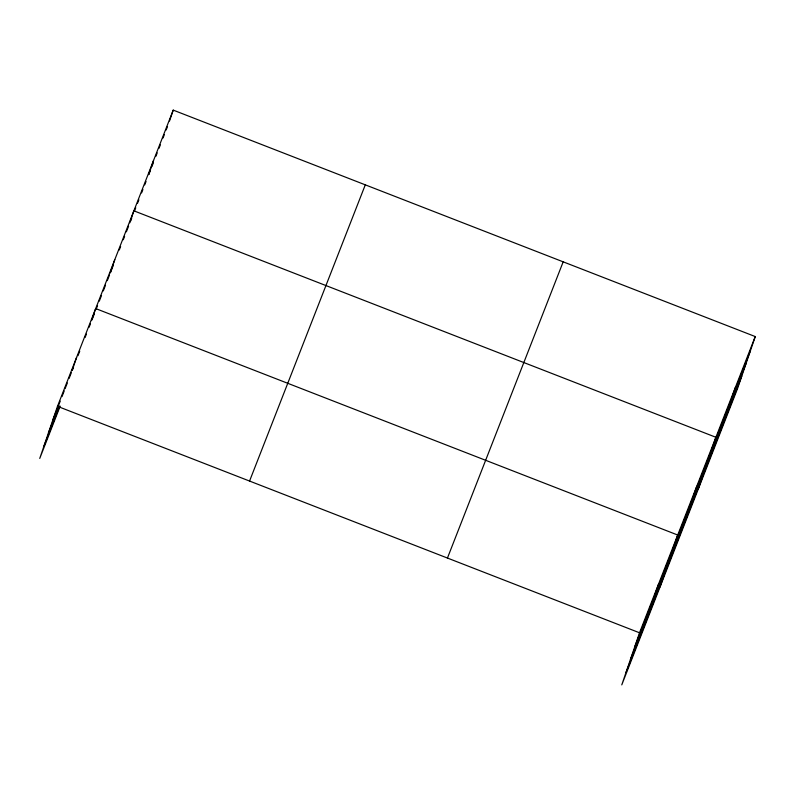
<?xml version="1.0" encoding="UTF-8"?>
<svg xmlns="http://www.w3.org/2000/svg" width="795" height="795" viewBox="0 0 795 795"><rect width="100%" height="100%" fill="white"/><g stroke="black" fill="none" stroke-linecap="round" stroke-linejoin="round"><path stroke-width="1.19" d="M755.25 336.563L639.518 632.78L621.779 684.883L737.512 388.675L755.25 336.563L173.221 110.117L57.488 406.325L39.75 458.437L60.182 406.146M72.136 370.52L76.588 357.452M91.604 320.554L95.678 308.569L677.708 535.025L659.969 587.137M110.326 272.774L114.778 259.697M129.794 222.809L133.868 210.824L715.898 437.28L698.159 489.392M153.544 160.471L148.725 174.632L150.066 171.193M169.514 121.009L173.221 110.117M653.798 598.059L658.618 583.898M691.988 500.313L696.808 486.152M730.754 401.078L735.574 386.927M52.669 420.485L60.221 401.157M62 396.616L64.216 390.931M65.101 388.656L67.327 382.971M69.105 378.43L71.321 372.746M72.206 370.47L73.538 367.061M77.98 355.693L79.758 351.151M85.085 337.507L86.416 334.099M89.08 327.282L90.421 323.873M92.19 319.322L94.416 313.637M96.185 309.096L97.527 305.687M99.296 301.136L101.522 295.452M103.29 290.91L105.516 285.226M107.295 280.675L109.511 275M110.396 272.725L113.506 264.765M119.28 249.988L120.611 246.579M123.275 239.762L124.606 236.353M126.385 231.802L128.611 226.118M130.39 221.547L131.732 218.118M134.415 211.251L135.756 207.813M137.545 203.242L138.886 199.803M141.57 192.937L142.911 189.508M144.7 184.927L146.042 181.498M151.855 166.622L153.196 163.184M155.88 156.317L157.221 152.888M159.01 148.307L160.352 144.869M163.035 138.002L164.376 134.574M166.165 129.992L167.507 126.564M48.406 433.007L58.621 406.861M44.013 445.906L59.555 406.126M249.56 481.055L365.293 184.847M447.446 558.05L563.178 261.833M634.698 646.931L750.43 350.724M630.435 659.462L746.167 363.245M626.043 672.361L741.775 376.154M57.488 406.325L639.518 632.78"/></g></svg>
